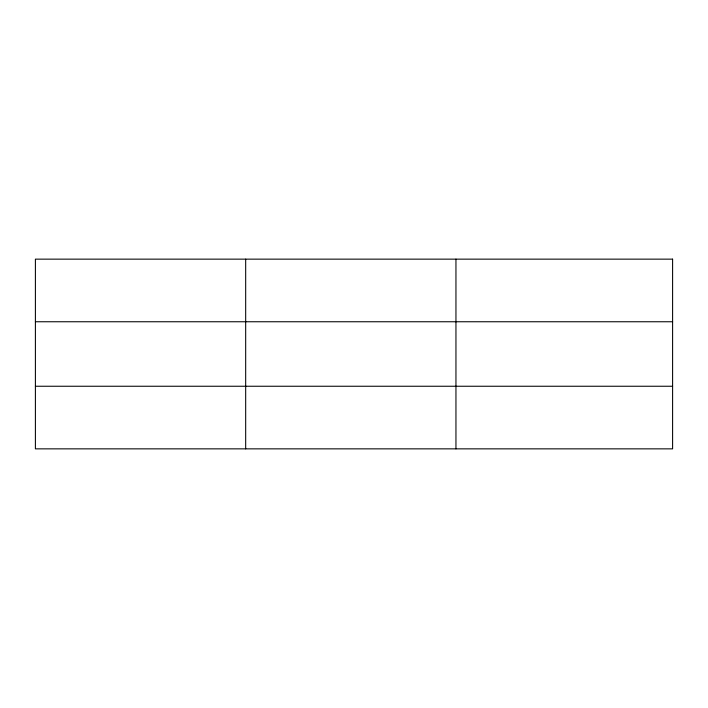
<?xml version="1.0" encoding="UTF-8"?>
<svg xmlns="http://www.w3.org/2000/svg" width="708" height="708" viewBox="0 0 708 708"><rect width="100%" height="100%" fill="white"/><g stroke="black" fill="none" stroke-linecap="round" stroke-linejoin="round"><path stroke-width="1.06" d="M245.676 259.146L245.676 448.854M455.952 259.146L455.952 448.854M35.4 321.751L672.6 321.751M35.4 386.249L672.6 386.249M672.6 259.146L672.6 448.854L35.4 448.854L35.4 259.146L672.6 259.146"/></g></svg>
